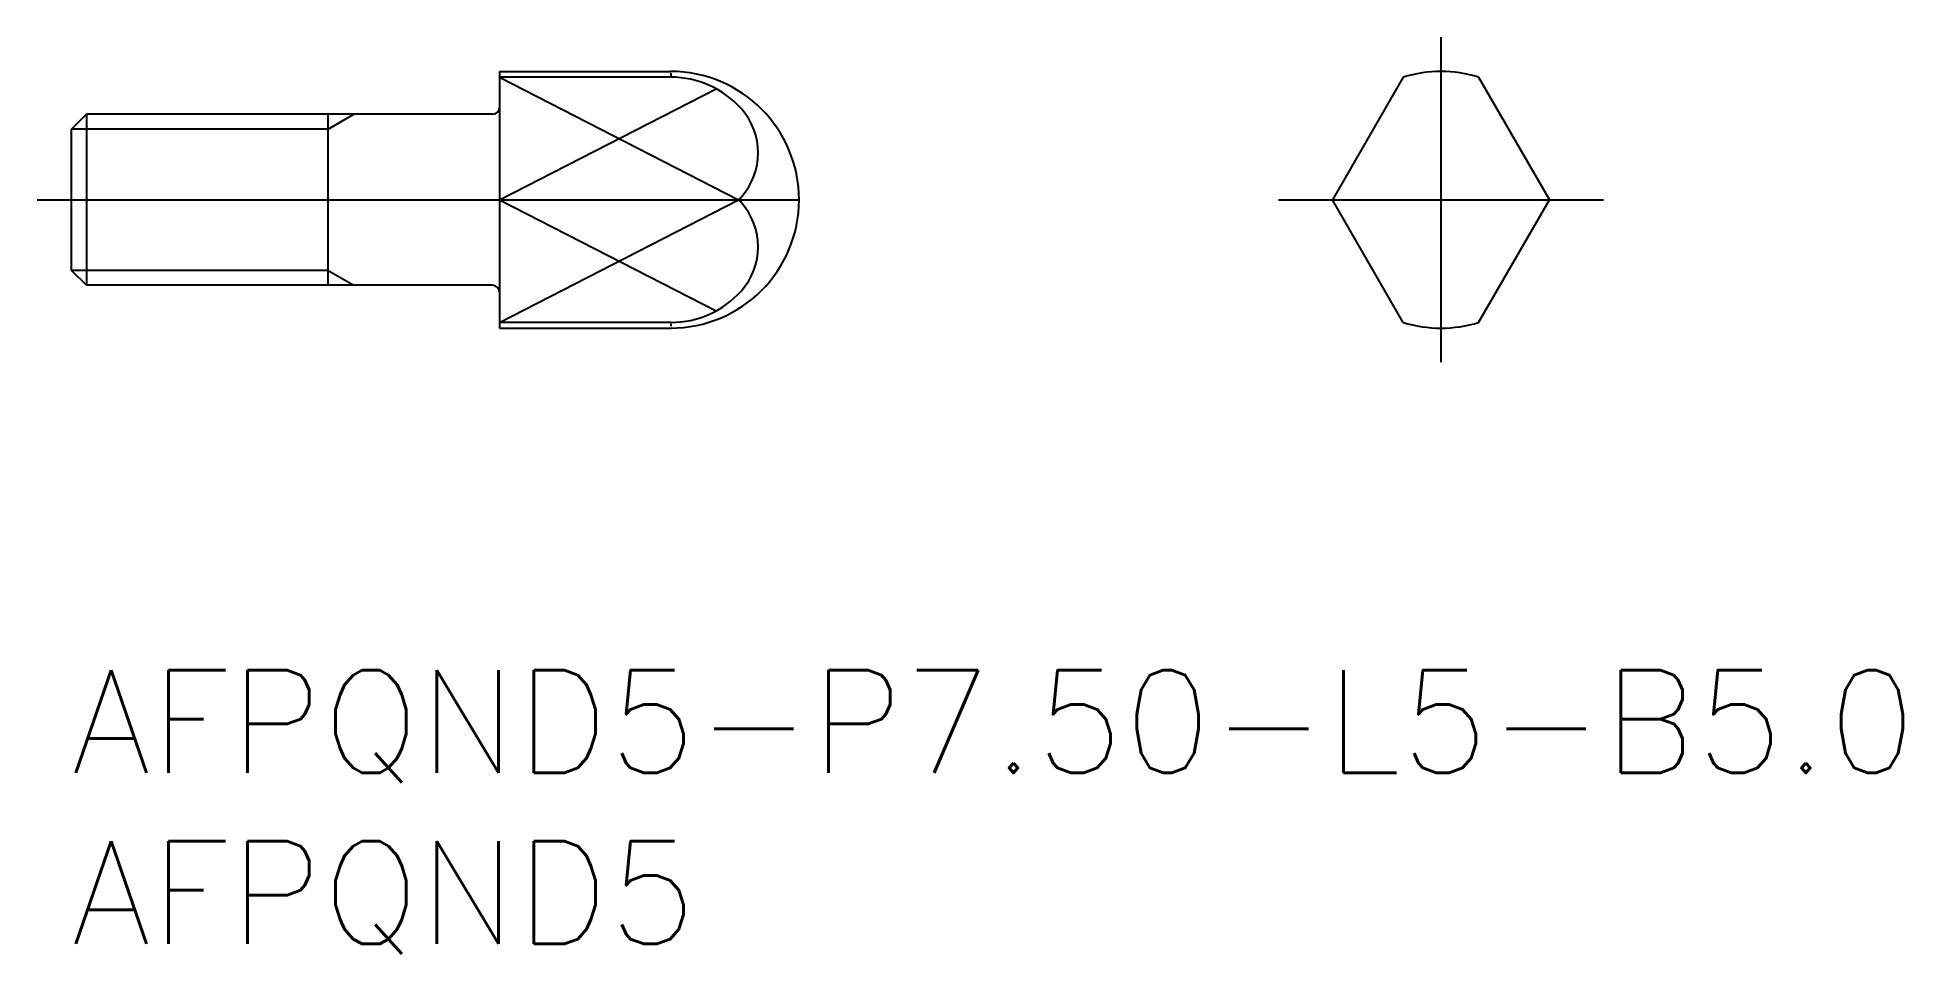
# Model space of a CAD drawing. Extents: x -1 to 53.5, y -8.3 to 18.5.
import ezdxf

# ---------------------------------------------------------------- set-up
doc = ezdxf.new("R2010")
doc.units = 0
doc.header["$LTSCALE"] = 0.5
doc.linetypes.add('CENTER', pattern=[50.8, 31.75, -6.35, 6.35, -6.35])
for name, color, linetype in [('MSM_CENTER', 1, 'CENTER'), ('MSM_CONTINUOUS', 7, 'CONTINUOUS'), ('MSM_NARROW', 5, 'CONTINUOUS'), ('MSM_PART_NUMBER', 7, 'CONTINUOUS')]:
    doc.layers.add(name, color=color, linetype=linetype)
doc.styles.get("Standard").update_dxf_attribs({"font": 'txt.shx', "height": 3, "bigfont": 'bigfont.shx'})

# ---------------------------------------------------------------- blocks, each defined once
blk = doc.blocks.new('*U13')
at = {"layer": 'MSM_PART_NUMBER'}
blk.add_text('AFPQND5-P7.50-L5-B5.0', height=3, dxfattribs=at).set_placement((0, -3))
blk = doc.blocks.new('*U14')
at = {"layer": 'MSM_PART_NUMBER'}
blk.add_text('AFPQND5', height=3, dxfattribs=at).set_placement((0, -8))

msp = doc.modelspace()

# ---------------------------------------------------------------- linework, layer by layer
at = {"layer": 'MSM_CENTER'}
for p, q in [((40, 18.5), (40, 9)), ((-1, 13.75), (22.25, 13.75)), ((35.25, 13.75), (44.75, 13.75))]:
    msp.add_line(p, q, dxfattribs=at)
at = {"layer": 'MSM_CONTINUOUS'}
for p, q in [((12.5, 17.5), (17.5, 17.5)), ((12.5, 17.5), (12.5, 10)), ((17.5, 17.335), (12.5, 17.335)), ((38.9, 17.335), (36.83, 13.75)), ((41.1, 17.335), (43.17, 13.75)), ((0, 15.817), (0.433, 16.25)), ((0, 11.683), (0, 15.817)), ((12.3, 16.25), (0.433, 16.25)), ((0.433, 16.25), (0.433, 11.25)), ((7.5, 11.25), (7.5, 16.25)), ((12.5, 13.75), (19.485, 13.75)), ((38.9, 10.165), (36.83, 13.75)), ((41.1, 10.165), (43.17, 13.75)), ((0.433, 11.25), (0, 11.683)), ((12.3, 11.25), (0.433, 11.25)), ((17.5, 10.165), (12.5, 10.165)), ((12.5, 10), (17.5, 10))]:
    msp.add_line(p, q, dxfattribs=at)
for centre, radius, start, end in [((17.5, 13.75), 3.75, 270, 90), ((40, 13.75), 3.75, 72.9424, 107.0576), ((17.5, 14.569), 2.766, 41.7335, 90), ((12.3, 16.45), 0.2, 270, 0), ((18.12, 15.123), 1.935, 318.2665, 41.7335), ((17.5, 15.676), 2.766, 315.8686, 318.2665), ((17.5, 11.824), 2.766, 41.7335, 44.1314), ((18.12, 12.377), 1.935, 318.2665, 41.7335), ((12.3, 11.05), 0.2, 0, 90), ((17.5, 12.931), 2.766, 270, 318.2665), ((40, 13.75), 3.75, 252.9424, 287.0576)]:
    msp.add_arc(centre, radius, start, end, dxfattribs=at)
at = {"layer": 'MSM_NARROW'}
for p, q in [((17.5, 17.447), (17.5, 17.373)), ((12.5, 17.335), (19.485, 13.75)), ((12.5, 13.75), (18.826, 16.997)), ((7.5, 15.817), (0, 15.817)), ((7.5, 15.817), (8.25, 16.25)), ((12.5, 10.165), (19.485, 13.75)), ((12.5, 13.75), (18.826, 10.503)), ((7.5, 11.683), (0, 11.683)), ((7.5, 11.683), (8.25, 11.25)), ((17.5, 10.127), (17.5, 10.053))]:
    msp.add_line(p, q, dxfattribs=at)

# ---------------------------------------------------------------- block references
at = {"layer": 'MSM_CONTINUOUS'}
for name in ['*U13', '*U14']:
    msp.add_blockref(name, (0, 0), dxfattribs=at)

doc.saveas('drawing.dxf')
